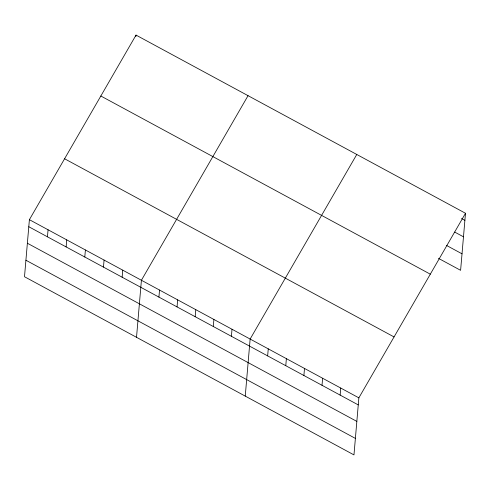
<?xml version="1.0" encoding="UTF-8"?>
<svg xmlns="http://www.w3.org/2000/svg" width="490" height="490" viewBox="0 0 490 490"><rect width="100%" height="100%" fill="white"/><g stroke="black" fill="none" stroke-linecap="round" stroke-linejoin="round"><path stroke-width="0.73" d="M29.394 219.679L24.5 276.734L353.97 454.904L358.864 397.849L465.5 213.266L136.03 35.096L29.394 219.679L358.864 397.849M47.457 236.823L48.063 229.773M66.126 246.917L66.732 239.873M84.794 257.017L85.401 249.967M103.47 267.111L104.07 260.061M135.908 36.511L136.03 35.096M122.139 277.211L122.739 270.161M136.52 337.31L141.414 280.256L248.05 95.679M158.925 297.105L159.532 290.055M177.049 306.905L177.656 299.856M195.167 316.705L195.773 309.656M213.291 326.505L213.897 319.455M231.409 336.299L232.015 329.255M245.245 396.104L250.139 339.049L356.775 154.472M267.65 355.899L268.257 348.849M285.774 365.699L286.381 358.649M303.898 375.499L304.498 368.449M322.016 385.299L322.622 378.249M340.14 395.099L340.74 388.049M465.5 213.266L460.606 270.321L438.458 258.346M461.537 218.503L464.894 220.316M454.757 232.101L463.479 236.817M446.586 245.472L462.021 253.82M100.836 96.009L430.312 274.18M64.582 158.766L394.052 336.936M28.788 226.729L358.257 404.899M27.373 243.23L356.843 421.4M25.915 260.233L355.385 438.403"/></g></svg>
